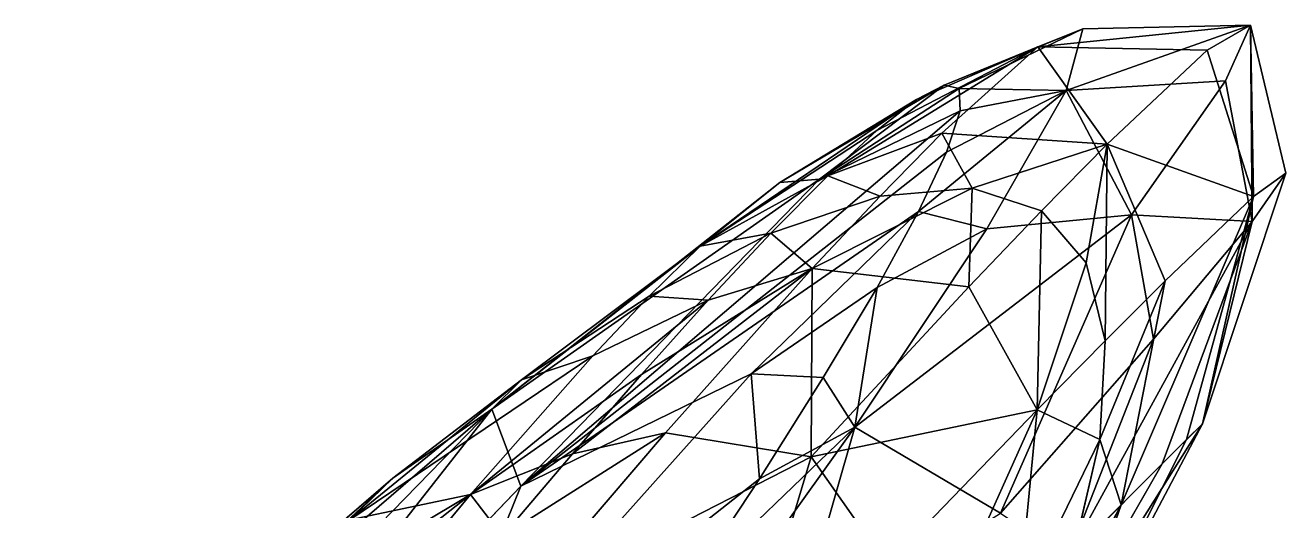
# Model space of a CAD drawing. Extents: x -1.44 to 2.2, y -2.57 to 2.57.
# Drawn here: x 0.707 to 2.2, y 1.998 to 2.572 of the extents above; entities that cross this region are included whole.
import ezdxf

# ---------------------------------------------------------------- set-up
doc = ezdxf.new("R2010")
doc.units = 0

msp = doc.modelspace()

# ---------------------------------------------------------------- linework, layer by layer
for p, q in [((1.7953, 2.5016, 2.7685), (1.7622, 2.4845, 2.8311)), ((1.813, 2.4975, 2.683), (1.7953, 2.5016, 2.7685)), ((1.7979, 2.4223, 2.4471), (1.9397, 2.4951, 2.5224)), ((1.8141, 2.4711, 2.5752), (1.813, 2.4975, 2.683)), ((1.9397, 2.4951, 2.5224), (2.1282, 2.5067, 2.551)), ((1.9397, 2.4951, 2.5224), (1.9397, 2.4951, 2.5224)), ((1.9397, 2.4951, 2.5224), (1.9397, 2.4951, 2.5224)), ((2.1282, 2.5067, 2.551), (2.1599, 2.3402, 2.4145)), ((1.7622, 2.4845, 2.8311), (1.7154, 2.4478, 2.8707)), ((1.7979, 2.4223, 2.4471), (1.8141, 2.4711, 2.5752)), ((1.7154, 2.4478, 2.8707), (1.6572, 2.3941, 2.8886)), ((1.2939, 2.0269, 2.0666), (1.7979, 2.4223, 2.4471)), ((1.7648, 2.352, 2.3017), (1.7979, 2.4223, 2.4471)), ((1.7979, 2.4223, 2.4471), (1.7979, 2.4223, 2.4471)), ((1.6572, 2.3941, 2.8886), (1.5898, 2.3262, 2.8864)), ((1.7195, 2.3703, 2.9559), (1.8282, 2.3798, 2.9887)), ((1.8282, 2.3798, 2.9887), (1.9105, 2.3529, 2.9821)), ((1.5898, 2.3262, 2.8864), (1.7195, 2.3703, 2.9559)), ((1.7156, 2.2622, 2.1427), (1.7648, 2.352, 2.3017)), ((1.9105, 2.3529, 2.9821), (1.9633, 2.2912, 2.9366)), ((2.1599, 2.3402, 2.4145), (2.0534, 2.0534, 2.1631)), ((2.1599, 2.3402, 2.4145), (2.1599, 2.3402, 2.4145)), ((2.1599, 2.3402, 2.4145), (2.1599, 2.3402, 2.4145)), ((1.4458, 2.2516, 2.7858), (1.5898, 2.3262, 2.8864)), ((1.5898, 2.3262, 2.8864), (1.5155, 2.2469, 2.8665)), ((1.5898, 2.3262, 2.8864), (1.5898, 2.3262, 2.8864)), ((1.5898, 2.3262, 2.8864), (1.5898, 2.3262, 2.8864)), ((1.9633, 2.2912, 2.9366), (1.9857, 2.1988, 2.856)), ((1.652, 2.1557, 1.9741), (1.7156, 2.2622, 2.1427)), ((1.2945, 2.1527, 2.6612), (1.4458, 2.2516, 2.7858)), ((1.5155, 2.2469, 2.8665), (1.4366, 2.159, 2.8314)), ((1.9857, 2.1988, 2.856), (1.9795, 2.0822, 2.7465)), ((1.1423, 2.0363, 2.5206), (1.2945, 2.1527, 2.6612)), ((1.4366, 2.159, 2.8314), (1.3549, 2.0651, 2.7836)), ((1.5763, 2.0356, 1.8005), (1.652, 2.1557, 1.9741)), ((2.0534, 2.0534, 2.1631), (2.1008, 2.1008, 2.3772)), ((2.1008, 2.1008, 2.3772), (2.0821, 2.0821, 2.5252)), ((2.1008, 2.1008, 2.3772), (2.1008, 2.1008, 2.3772)), ((2.1008, 2.1008, 2.3772), (2.1008, 2.1008, 2.3772)), ((1.9795, 2.0822, 2.7465), (1.9484, 1.9484, 2.6158)), ((2.0821, 2.0821, 2.5252), (2.0048, 2.0048, 2.6024)), ((1.3549, 2.0651, 2.7836), (1.2722, 1.9676, 2.7257)), ((2.0534, 2.0534, 2.1631), (1.865, 1.7254, 1.869)), ((1.9413, 1.9413, 1.8985), (2.0534, 2.0534, 2.1631)), ((2.0534, 2.0534, 2.1631), (2.0534, 2.0534, 2.1631)), ((2.0534, 2.0534, 2.1631), (2.0534, 2.0534, 2.1631)), ((0.9943, 1.9091, 2.3713), (1.1423, 2.0363, 2.5206)), ((1.4909, 1.9057, 1.6259), (1.5763, 2.0356, 1.8005)), ((0.7071, 1.4142, 1.5), (1.2939, 2.0269, 2.0666)), ((1.2939, 2.0269, 2.0666), (1.2939, 2.0269, 2.0666)), ((2.0048, 2.0048, 2.6024), (1.9484, 1.9484, 2.6158)), ((2.0048, 2.0048, 2.6024), (2.0048, 2.0048, 2.6024)), ((2.0048, 2.0048, 2.6024), (2.0048, 2.0048, 2.6024))]:
    msp.add_line(p, q)
at = {"color": 255}
for points in [[(1.7953, 2.5016, 2.7685), (1.813, 2.4975, 2.683), (1.9594, 2.568, 2.7637)], [(1.7953, 2.5016, 2.7685), (1.9594, 2.568, 2.7637), (1.9059, 2.5469, 2.9112)], [(1.9397, 2.4951, 2.5224), (1.9594, 2.568, 2.7637), (1.813, 2.4975, 2.683)], [(1.9594, 2.568, 2.7637), (2.1579, 2.5725, 2.7944), (1.9059, 2.5469, 2.9112)], [(2.1579, 2.5725, 2.7944), (2.1065, 2.5428, 2.9415), (1.9059, 2.5469, 2.9112)], [(1.9397, 2.4951, 2.5224), (2.1282, 2.5067, 2.551), (2.1579, 2.5725, 2.7944)], [(1.9397, 2.4951, 2.5224), (1.9397, 2.4951, 2.5224), (2.1579, 2.5725, 2.7944)], [(1.9397, 2.4951, 2.5224), (2.1579, 2.5725, 2.7944), (1.9594, 2.568, 2.7637)], [(1.9397, 2.4951, 2.5224), (1.9397, 2.4951, 2.5224), (1.9594, 2.568, 2.7637)], [(2.1065, 2.5428, 2.9415), (2.1579, 2.5725, 2.7944), (2.1612, 2.3699, 2.7962)], [(2.1282, 2.5067, 2.551), (2.1599, 2.3402, 2.4145), (2.1579, 2.5725, 2.7944)], [(2.1579, 2.5725, 2.7944), (2.1996, 2.3972, 2.6479), (2.1612, 2.3699, 2.7962)], [(2.1599, 2.3402, 2.4145), (2.1996, 2.3972, 2.6479), (2.1579, 2.5725, 2.7944)], [(1.6572, 2.3941, 2.8886), (1.7154, 2.4478, 2.8707), (1.9059, 2.5469, 2.9112)], [(1.6572, 2.3941, 2.8886), (1.9059, 2.5469, 2.9112), (1.7925, 2.4448, 2.9626)], [(1.7154, 2.4478, 2.8707), (1.7622, 2.4845, 2.8311), (1.9059, 2.5469, 2.9112)], [(1.7622, 2.4845, 2.8311), (1.7953, 2.5016, 2.7685), (1.9059, 2.5469, 2.9112)], [(1.9881, 2.4318, 2.9905), (1.7925, 2.4448, 2.9626), (1.9059, 2.5469, 2.9112)], [(2.1065, 2.5428, 2.9415), (1.9881, 2.4318, 2.9905), (1.9059, 2.5469, 2.9112)], [(1.9881, 2.4318, 2.9905), (2.1065, 2.5428, 2.9415), (2.1612, 2.3699, 2.7962)], [(1.7953, 2.5016, 2.7685), (1.7622, 2.4845, 2.8311), (1.6006, 2.3863, 2.7162)], [(1.7953, 2.5016, 2.7685), (1.6006, 2.3863, 2.7162), (1.6474, 2.3901, 2.5676)], [(1.813, 2.4975, 2.683), (1.7953, 2.5016, 2.7685), (1.6474, 2.3901, 2.5676)], [(1.8141, 2.4711, 2.5752), (1.813, 2.4975, 2.683), (1.6474, 2.3901, 2.5676)], [(1.7979, 2.4223, 2.4471), (1.7648, 2.352, 2.3017), (1.9397, 2.4951, 2.5224)], [(1.7648, 2.352, 2.3017), (1.8456, 2.3316, 2.2072), (1.9397, 2.4951, 2.5224)], [(1.7979, 2.4223, 2.4471), (1.9397, 2.4951, 2.5224), (1.8141, 2.4711, 2.5752)], [(1.9397, 2.4951, 2.5224), (1.7979, 2.4223, 2.4471), (1.7979, 2.4223, 2.4471)], [(1.9397, 2.4951, 2.5224), (1.7979, 2.4223, 2.4471), (1.9397, 2.4951, 2.5224)], [(1.9397, 2.4951, 2.5224), (1.813, 2.4975, 2.683), (1.8141, 2.4711, 2.5752)], [(1.8456, 2.3316, 2.2072), (2.0168, 2.3479, 2.2317), (1.9397, 2.4951, 2.5224)], [(2.0168, 2.3479, 2.2317), (2.1282, 2.5067, 2.551), (1.9397, 2.4951, 2.5224)], [(2.1282, 2.5067, 2.551), (1.9397, 2.4951, 2.5224), (1.9397, 2.4951, 2.5224)], [(2.1282, 2.5067, 2.551), (1.9397, 2.4951, 2.5224), (2.1282, 2.5067, 2.551)], [(1.9397, 2.4951, 2.5224), (1.9397, 2.4951, 2.5224), (1.9397, 2.4951, 2.5224)], [(1.9397, 2.4951, 2.5224), (1.9397, 2.4951, 2.5224), (1.9397, 2.4951, 2.5224)], [(2.1282, 2.5067, 2.551), (2.0168, 2.3479, 2.2317), (2.1599, 2.3402, 2.4145)], [(2.1599, 2.3402, 2.4145), (2.1282, 2.5067, 2.551), (2.1282, 2.5067, 2.551)], [(2.1599, 2.3402, 2.4145), (2.1282, 2.5067, 2.551), (2.1599, 2.3402, 2.4145)], [(1.7622, 2.4845, 2.8311), (1.7154, 2.4478, 2.8707), (1.5063, 2.3109, 2.7818)], [(1.7195, 2.3703, 2.9559), (1.6572, 2.3941, 2.8886), (1.7925, 2.4448, 2.9626)], [(1.8282, 2.3798, 2.9887), (1.7195, 2.3703, 2.9559), (1.7925, 2.4448, 2.9626)], [(1.8282, 2.3798, 2.9887), (1.7925, 2.4448, 2.9626), (1.9881, 2.4318, 2.9905)], [(1.9105, 2.3529, 2.9821), (1.8282, 2.3798, 2.9887), (1.9881, 2.4318, 2.9905)], [(1.9633, 2.2912, 2.9366), (1.9105, 2.3529, 2.9821), (1.9881, 2.4318, 2.9905)], [(1.9857, 2.1988, 2.856), (1.9633, 2.2912, 2.9366), (1.9881, 2.4318, 2.9905)], [(1.9857, 2.1988, 2.856), (1.9881, 2.4318, 2.9905), (2.0568, 2.27, 2.8562)], [(2.0568, 2.27, 2.8562), (1.9881, 2.4318, 2.9905), (2.1612, 2.3699, 2.7962)], [(1.7195, 2.3703, 2.9559), (1.5898, 2.3262, 2.8864), (1.6572, 2.3941, 2.8886)], [(2.1008, 2.1008, 2.3772), (2.1612, 2.3699, 2.7962), (2.1996, 2.3972, 2.6479)], [(2.1599, 2.3402, 2.4145), (2.1008, 2.1008, 2.3772), (2.1996, 2.3972, 2.6479)], [(2.1599, 2.3402, 2.4145), (2.1599, 2.3402, 2.4145), (2.1996, 2.3972, 2.6479)], [(1.7195, 2.3703, 2.9559), (1.8282, 2.3798, 2.9887), (1.639, 2.2844, 2.9309)], [(1.8282, 2.3798, 2.9887), (1.8245, 2.2629, 2.9551), (1.639, 2.2844, 2.9309)], [(1.8282, 2.3798, 2.9887), (1.9105, 2.3529, 2.9821), (1.8245, 2.2629, 2.9551)], [(2.0821, 2.0821, 2.5252), (2.0048, 2.0048, 2.6024), (2.1612, 2.3699, 2.7962)], [(2.0048, 2.0048, 2.6024), (2.0568, 2.27, 2.8562), (2.1612, 2.3699, 2.7962)], [(2.1008, 2.1008, 2.3772), (2.0821, 2.0821, 2.5252), (2.1612, 2.3699, 2.7962)], [(2.1008, 2.1008, 2.3772), (2.1008, 2.1008, 2.3772), (2.1612, 2.3699, 2.7962)], [(1.7156, 2.2622, 2.1427), (1.7648, 2.352, 2.3017), (1.5668, 2.16, 2.0506)], [(2.0168, 2.3479, 2.2317), (1.6892, 2.0968, 1.8514), (1.862, 1.9948, 1.7783)], [(2.0168, 2.3479, 2.2317), (1.8456, 2.3316, 2.2072), (1.6892, 2.0968, 1.8514)], [(1.7648, 2.352, 2.3017), (1.7156, 2.2622, 2.1427), (1.8456, 2.3316, 2.2072)], [(1.9105, 2.3529, 2.9821), (1.9054, 2.1173, 2.8383), (1.8245, 2.2629, 2.9551)], [(2.0428, 2.2007, 2.1147), (2.0168, 2.3479, 2.2317), (1.862, 1.9948, 1.7783)], [(1.9105, 2.3529, 2.9821), (1.9633, 2.2912, 2.9366), (1.9054, 2.1173, 2.8383)], [(2.0168, 2.3479, 2.2317), (2.0428, 2.2007, 2.1147), (2.1599, 2.3402, 2.4145)], [(1.7156, 2.2622, 2.1427), (1.6892, 2.0968, 1.8514), (1.8456, 2.3316, 2.2072)], [(1.9413, 1.9413, 1.8985), (2.0534, 2.0534, 2.1631), (2.1599, 2.3402, 2.4145)], [(1.9413, 1.9413, 1.8985), (1.9413, 1.9413, 1.8985), (2.1599, 2.3402, 2.4145)], [(1.9413, 1.9413, 1.8985), (2.1599, 2.3402, 2.4145), (2.0428, 2.2007, 2.1147)], [(2.1599, 2.3402, 2.4145), (2.0534, 2.0534, 2.1631), (2.1008, 2.1008, 2.3772)], [(2.0534, 2.0534, 2.1631), (2.1599, 2.3402, 2.4145), (2.1599, 2.3402, 2.4145)], [(2.0534, 2.0534, 2.1631), (2.1599, 2.3402, 2.4145), (2.0534, 2.0534, 2.1631)], [(2.1599, 2.3402, 2.4145), (2.1599, 2.3402, 2.4145), (2.1008, 2.1008, 2.3772)], [(2.1599, 2.3402, 2.4145), (2.1008, 2.1008, 2.3772), (2.1008, 2.1008, 2.3772)], [(2.1599, 2.3402, 2.4145), (2.1599, 2.3402, 2.4145), (2.1599, 2.3402, 2.4145)], [(2.1599, 2.3402, 2.4145), (2.1599, 2.3402, 2.4145), (2.1599, 2.3402, 2.4145)], [(1.8245, 2.2629, 2.9551), (1.6377, 2.0615, 2.8567), (1.639, 2.2844, 2.9309)], [(1.9633, 2.2912, 2.9366), (1.9857, 2.1988, 2.856), (1.9054, 2.1173, 2.8383)], [(1.9795, 2.0822, 2.7465), (1.9857, 2.1988, 2.856), (2.0568, 2.27, 2.8562)], [(1.9795, 2.0822, 2.7465), (2.0568, 2.27, 2.8562), (2.0048, 2.0048, 2.6024)], [(2.0048, 2.0048, 2.6024), (2.0048, 2.0048, 2.6024), (2.0568, 2.27, 2.8562)], [(1.6377, 2.0615, 2.8567), (1.8245, 2.2629, 2.9551), (1.9054, 2.1173, 2.8383)], [(1.7156, 2.2622, 2.1427), (1.652, 2.1557, 1.9741), (1.6892, 2.0968, 1.8514)], [(1.9413, 1.9413, 1.8985), (2.0428, 2.2007, 2.1147), (1.862, 1.9948, 1.7783)], [(1.9857, 2.1988, 2.856), (1.9795, 2.0822, 2.7465), (1.9054, 2.1173, 2.8383)], [(1.9413, 1.9413, 1.8985), (1.9413, 1.9413, 1.8985), (2.0428, 2.2007, 2.1147)], [(1.7275, 1.9336, 2.7602), (1.6377, 2.0615, 2.8567), (1.9054, 2.1173, 2.8383)], [(1.7324, 1.7324, 2.5714), (1.7275, 1.9336, 2.7602), (1.9054, 2.1173, 2.8383)], [(1.8829, 1.8829, 2.6139), (1.7324, 1.7324, 2.5714), (1.9054, 2.1173, 2.8383)], [(1.9795, 2.0822, 2.7465), (1.8829, 1.8829, 2.6139), (1.9054, 2.1173, 2.8383)], [(1.6892, 2.0968, 1.8514), (1.6157, 1.839, 1.5056), (1.862, 1.9948, 1.7783)], [(2.0534, 2.0534, 2.1631), (1.865, 1.7254, 1.869), (2.1008, 2.1008, 2.3772)], [(1.865, 1.7254, 1.869), (1.917, 1.7526, 2.2025), (2.1008, 2.1008, 2.3772)], [(2.0821, 2.0821, 2.5252), (2.1008, 2.1008, 2.3772), (1.917, 1.7526, 2.2025)], [(2.0534, 2.0534, 2.1631), (2.0534, 2.0534, 2.1631), (2.1008, 2.1008, 2.3772)], [(2.0534, 2.0534, 2.1631), (2.1008, 2.1008, 2.3772), (2.1008, 2.1008, 2.3772)], [(2.0821, 2.0821, 2.5252), (2.1008, 2.1008, 2.3772), (2.1008, 2.1008, 2.3772)], [(2.0821, 2.0821, 2.5252), (2.1008, 2.1008, 2.3772), (2.0821, 2.0821, 2.5252)], [(2.1008, 2.1008, 2.3772), (2.1008, 2.1008, 2.3772), (2.1008, 2.1008, 2.3772)], [(2.1008, 2.1008, 2.3772), (2.1008, 2.1008, 2.3772), (2.1008, 2.1008, 2.3772)], [(1.9795, 2.0822, 2.7465), (1.9484, 1.9484, 2.6158), (1.8829, 1.8829, 2.6139)], [(2.0048, 2.0048, 2.6024), (2.0821, 2.0821, 2.5252), (1.917, 1.7526, 2.2025)], [(1.9484, 1.9484, 2.6158), (1.9795, 2.0822, 2.7465), (2.0048, 2.0048, 2.6024)], [(1.9795, 2.0822, 2.7465), (2.0048, 2.0048, 2.6024), (2.0048, 2.0048, 2.6024)], [(2.0048, 2.0048, 2.6024), (2.0821, 2.0821, 2.5252), (2.0821, 2.0821, 2.5252)], [(2.0048, 2.0048, 2.6024), (2.0821, 2.0821, 2.5252), (2.0048, 2.0048, 2.6024)], [(2.0534, 2.0534, 2.1631), (1.9413, 1.9413, 1.8985), (1.865, 1.7254, 1.869)], [(1.865, 1.7254, 1.869), (2.0534, 2.0534, 2.1631), (2.0534, 2.0534, 2.1631)], [(1.865, 1.7254, 1.869), (2.0534, 2.0534, 2.1631), (1.865, 1.7254, 1.869)], [(2.0534, 2.0534, 2.1631), (1.9413, 1.9413, 1.8985), (1.9413, 1.9413, 1.8985)], [(2.0534, 2.0534, 2.1631), (1.9413, 1.9413, 1.8985), (2.0534, 2.0534, 2.1631)], [(2.0534, 2.0534, 2.1631), (2.0534, 2.0534, 2.1631), (2.0534, 2.0534, 2.1631)], [(2.0534, 2.0534, 2.1631), (2.0534, 2.0534, 2.1631), (2.0534, 2.0534, 2.1631)], [(1.8311, 1.6579, 2.3207), (1.8972, 1.8049, 2.4715), (2.0048, 2.0048, 2.6024)], [(1.8311, 1.6579, 2.3207), (2.0048, 2.0048, 2.6024), (1.917, 1.7526, 2.2025)], [(1.8972, 1.8049, 2.4715), (1.9484, 1.9484, 2.6158), (2.0048, 2.0048, 2.6024)], [(1.9484, 1.9484, 2.6158), (1.9484, 1.9484, 2.6158), (2.0048, 2.0048, 2.6024)], [(1.9484, 1.9484, 2.6158), (2.0048, 2.0048, 2.6024), (2.0048, 2.0048, 2.6024)], [(2.0048, 2.0048, 2.6024), (2.0048, 2.0048, 2.6024), (2.0048, 2.0048, 2.6024)], [(2.0048, 2.0048, 2.6024), (2.0048, 2.0048, 2.6024), (2.0048, 2.0048, 2.6024)]]:
    msp.add_3dface(points, dxfattribs=at)
at = {"color": 254}
for points in [[(1.7622, 2.4845, 2.8311), (1.5063, 2.3109, 2.7818), (1.6006, 2.3863, 2.7162)], [(1.2939, 2.0269, 2.0666), (1.7979, 2.4223, 2.4471), (1.8141, 2.4711, 2.5752)], [(1.2939, 2.0269, 2.0666), (1.8141, 2.4711, 2.5752), (1.6474, 2.3901, 2.5676)], [(1.7154, 2.4478, 2.8707), (1.6572, 2.3941, 2.8886), (1.5063, 2.3109, 2.7818)], [(1.7648, 2.352, 2.3017), (1.7979, 2.4223, 2.4471), (1.2939, 2.0269, 2.0666)], [(1.7979, 2.4223, 2.4471), (1.2939, 2.0269, 2.0666), (1.2939, 2.0269, 2.0666)], [(1.7979, 2.4223, 2.4471), (1.2939, 2.0269, 2.0666), (1.7979, 2.4223, 2.4471)], [(1.6474, 2.3901, 2.5676), (1.6006, 2.3863, 2.7162), (1.2597, 2.118, 2.4199)], [(1.6572, 2.3941, 2.8886), (1.5898, 2.3262, 2.8864), (1.5063, 2.3109, 2.7818)], [(1.5898, 2.3262, 2.8864), (1.7195, 2.3703, 2.9559), (1.639, 2.2844, 2.9309)], [(1.7195, 2.3703, 2.9559), (1.5898, 2.3262, 2.8864), (1.5898, 2.3262, 2.8864)], [(1.7648, 2.352, 2.3017), (1.2939, 2.0269, 2.0666), (1.5668, 2.16, 2.0506)], [(1.4458, 2.2516, 2.7858), (1.5898, 2.3262, 2.8864), (1.5155, 2.2469, 2.8665)], [(1.5898, 2.3262, 2.8864), (1.4458, 2.2516, 2.7858), (1.5063, 2.3109, 2.7818)], [(1.5898, 2.3262, 2.8864), (1.5063, 2.3109, 2.7818), (1.5898, 2.3262, 2.8864)], [(1.5898, 2.3262, 2.8864), (1.639, 2.2844, 2.9309), (1.5155, 2.2469, 2.8665)], [(1.5898, 2.3262, 2.8864), (1.5898, 2.3262, 2.8864), (1.5898, 2.3262, 2.8864)], [(1.5898, 2.3262, 2.8864), (1.5898, 2.3262, 2.8864), (1.639, 2.2844, 2.9309)], [(1.3549, 2.0651, 2.7836), (1.4366, 2.159, 2.8314), (1.639, 2.2844, 2.9309)], [(1.3549, 2.0651, 2.7836), (1.639, 2.2844, 2.9309), (1.4653, 2.0899, 2.8368)], [(1.4366, 2.159, 2.8314), (1.5155, 2.2469, 2.8665), (1.639, 2.2844, 2.9309)], [(1.6377, 2.0615, 2.8567), (1.4653, 2.0899, 2.8368), (1.639, 2.2844, 2.9309)], [(1.652, 2.1557, 1.9741), (1.7156, 2.2622, 2.1427), (1.5668, 2.16, 2.0506)], [(1.5763, 2.0356, 1.8005), (1.652, 2.1557, 1.9741), (1.5668, 2.16, 2.0506)], [(1.652, 2.1557, 1.9741), (1.5763, 2.0356, 1.8005), (1.6892, 2.0968, 1.8514)], [(1.4653, 2.0899, 2.8368), (1.6377, 2.0615, 2.8567), (1.2872, 1.8821, 2.702)], [(1.5763, 2.0356, 1.8005), (1.4909, 1.9057, 1.6259), (1.6892, 2.0968, 1.8514)], [(1.4909, 1.9057, 1.6259), (1.4916, 1.82, 1.4915), (1.6892, 2.0968, 1.8514)], [(1.4916, 1.82, 1.4915), (1.6157, 1.839, 1.5056), (1.6892, 2.0968, 1.8514)], [(1.2872, 1.8821, 2.702), (1.6377, 2.0615, 2.8567), (1.5402, 1.7374, 2.6411)], [(1.6377, 2.0615, 2.8567), (1.7275, 1.9336, 2.7602), (1.5402, 1.7374, 2.6411)]]:
    msp.add_3dface(points, dxfattribs=at)
at = {"color": 51}
for points in [[(1.2939, 2.0269, 2.0666), (1.6474, 2.3901, 2.5676), (1.2597, 2.118, 2.4199)], [(1.2939, 2.0269, 2.0666), (1.2939, 2.0269, 2.0666), (1.6474, 2.3901, 2.5676)], [(1.6006, 2.3863, 2.7162), (1.5063, 2.3109, 2.7818), (1.2597, 2.118, 2.4199)], [(1.2945, 2.1527, 2.6612), (1.2597, 2.118, 2.4199), (1.5063, 2.3109, 2.7818)], [(1.4458, 2.2516, 2.7858), (1.2945, 2.1527, 2.6612), (1.5063, 2.3109, 2.7818)], [(1.5155, 2.2469, 2.8665), (1.4366, 2.159, 2.8314), (1.2343, 2.0169, 2.7057)], [(1.5155, 2.2469, 2.8665), (1.2343, 2.0169, 2.7057), (1.3791, 2.1812, 2.773)], [(1.2945, 2.1527, 2.6612), (1.4458, 2.2516, 2.7858), (1.3791, 2.1812, 2.773)], [(1.4458, 2.2516, 2.7858), (1.5155, 2.2469, 2.8665), (1.3791, 2.1812, 2.773)], [(1.3791, 2.1812, 2.773), (1.2343, 2.0169, 2.7057), (1.0916, 1.9869, 2.5244)], [(1.2945, 2.1527, 2.6612), (1.3791, 2.1812, 2.773), (1.0916, 1.9869, 2.5244)], [(1.1423, 2.0363, 2.5206), (1.2945, 2.1527, 2.6612), (1.0916, 1.9869, 2.5244)], [(1.2945, 2.1527, 2.6612), (1.1423, 2.0363, 2.5206), (1.2597, 2.118, 2.4199)], [(1.5668, 2.16, 2.0506), (1.2939, 2.0269, 2.0666), (1.1673, 1.7132, 1.539)], [(1.5763, 2.0356, 1.8005), (1.5668, 2.16, 2.0506), (1.1673, 1.7132, 1.539)], [(1.4366, 2.159, 2.8314), (1.3549, 2.0651, 2.7836), (1.2343, 2.0169, 2.7057)], [(0.8878, 1.7979, 2.1895), (0.6725, 1.5158, 1.7889), (1.2597, 2.118, 2.4199)], [(0.7071, 1.4142, 1.5), (1.2597, 2.118, 2.4199), (0.6725, 1.5158, 1.7889)], [(0.7071, 1.4142, 1.5), (1.2939, 2.0269, 2.0666), (1.2597, 2.118, 2.4199)], [(0.7071, 1.4142, 1.5), (0.7071, 1.4142, 1.5), (1.2597, 2.118, 2.4199)], [(1.1423, 2.0363, 2.5206), (0.8878, 1.7979, 2.1895), (1.2597, 2.118, 2.4199)], [(1.2722, 1.9676, 2.7257), (1.3549, 2.0651, 2.7836), (1.4653, 2.0899, 2.8368)], [(1.2722, 1.9676, 2.7257), (1.4653, 2.0899, 2.8368), (1.2872, 1.8821, 2.702)], [(1.3549, 2.0651, 2.7836), (1.2722, 1.9676, 2.7257), (1.2343, 2.0169, 2.7057)], [(1.1423, 2.0363, 2.5206), (0.9943, 1.9091, 2.3713), (0.8878, 1.7979, 2.1895)], [(0.9943, 1.9091, 2.3713), (1.1423, 2.0363, 2.5206), (1.0916, 1.9869, 2.5244)], [(1.4909, 1.9057, 1.6259), (1.5763, 2.0356, 1.8005), (1.1673, 1.7132, 1.539)], [(1.2939, 2.0269, 2.0666), (0.7071, 1.4142, 1.5), (1.1673, 1.7132, 1.539)], [(1.2939, 2.0269, 2.0666), (0.7071, 1.4142, 1.5), (0.7071, 1.4142, 1.5)], [(1.2939, 2.0269, 2.0666), (0.7071, 1.4142, 1.5), (1.2939, 2.0269, 2.0666)], [(0.9804, 1.8652, 2.4948), (1.2343, 2.0169, 2.7057), (0.8634, 1.7239, 2.426)], [(1.2343, 2.0169, 2.7057), (1.0845, 1.8359, 2.5975), (0.8634, 1.7239, 2.426)], [(1.2343, 2.0169, 2.7057), (0.9804, 1.8652, 2.4948), (1.0916, 1.9869, 2.5244)], [(1.2722, 1.9676, 2.7257), (1.0845, 1.8359, 2.5975), (1.2343, 2.0169, 2.7057)], [(1.2939, 2.0269, 2.0666), (1.2939, 2.0269, 2.0666), (1.2939, 2.0269, 2.0666)]]:
    msp.add_3dface(points, dxfattribs=at)

doc.saveas('drawing.dxf')
